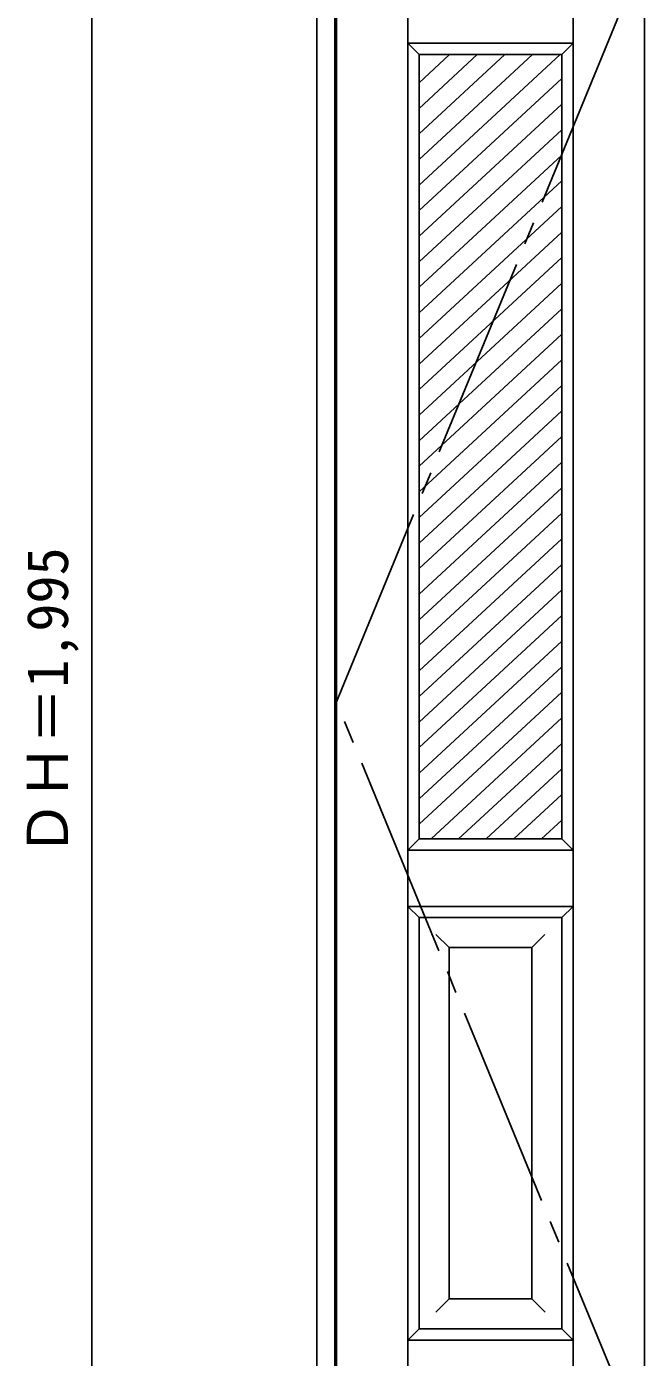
# Model space of a CAD drawing. Units: millimetres, scale not verified. Extents: x -6000 to 5700, y -4307 to 4260.
# Drawn here: x 3750 to 4572, y 1567 to 3340 of the extents above; entities that cross this region are included whole.
import ezdxf
from ezdxf.enums import TextEntityAlignment as Align

# ---------------------------------------------------------------- set-up
doc = ezdxf.new("R2010")
doc.units = ezdxf.units.MM
doc.header["$LTSCALE"] = 30
doc.linetypes.add('CHAIN2', pattern=[12, 9, -1, 1, -1])
doc.linetypes.add('DASHED1', pattern=[1.8, 1.2, -0.6])
for name, color, linetype in [('0-2_扉', 7, 'Continuous'), ('0-4_枠', 3, 'Continuous'), ('0-7', 7, 'CHAIN2'), ('0-B_寸法', 7, 'Continuous'), ('0-C_ハッチ', 4, 'DASHED1')]:
    doc.layers.add(name, color=color, linetype=linetype)
doc.styles.add('ＭＳ ゴシック', font='')
doc.styles.get('ＭＳ ゴシック').set_extended_font_data('MS Gothic')

msp = doc.modelspace()

# ---------------------------------------------------------------- linework, layer by layer
at = {"layer": '0-2_扉'}
for p, q in [((4162.4, 1443), (4162.4, 3438)), ((4257.4, 1443), (4257.4, 3438)), ((4477.4, 1443), (4477.4, 3438)), ((4257.4, 3318), (4272.4, 3303)), ((4477.4, 3318), (4257.4, 3318)), ((4477.4, 3318), (4462.4, 3303)), ((4272.4, 2258), (4272.4, 3303)), ((4462.4, 3303), (4272.4, 3303)), ((4462.21, 3120), (4462.4, 3120)), ((4272.4, 2258), (4257.4, 2243)), ((4272.4, 2258), (4462.4, 2258)), ((4477.4, 2086.7), (4477.4, 2260)), ((4477.4, 2086.7), (4477.4, 2260)), ((4272.4, 2153), (4257.4, 2168)), ((4477.4, 2168), (4257.4, 2168)), ((4477.4, 2168), (4462.4, 2153)), ((4462.4, 2153), (4272.4, 2153)), ((4272.4, 1605), (4272.4, 2153)), ((4462.4, 1605), (4462.4, 2153)), ((4312.4, 2113), (4294.72, 2130.68)), ((4422.36, 2113), (4440.04, 2130.68)), ((4312.4, 2113), (4422.4, 2113)), ((4422.4, 1645), (4422.4, 2113)), ((4312.4, 1645), (4294.72, 1627.32)), ((4422.4, 1645), (4440.08, 1627.32)), ((4272.4, 1605), (4257.4, 1590)), ((4462.4, 1605), (4272.4, 1605))]:
    msp.add_line(p, q, dxfattribs=at)
for points in [[(4572.4, 1443), (4572.4, 3438), (4162.4, 3438)], [(4257.4, 2243), (4477.4, 2243), (4462.4, 2258), (4462.4, 3303)], [(4312.4, 2113), (4312.4, 1645), (4422.4, 1645)], [(4462.4, 1605), (4477.4, 1590), (4257.4, 1590)]]:
    msp.add_lwpolyline(points, dxfattribs=at)
at = {"layer": '0-4_枠'}
for p, q in [((4136.4, 3465), (4136.4, 1418)), ((4160.4, 1418), (4160.4, 3465))]:
    msp.add_line(p, q, dxfattribs=at)
at = {"layer": '0-7'}
msp.add_lwpolyline([(4572.4, 1443), (4162.4, 2440.5), (4572.4, 3438)], dxfattribs=at)
at = {"layer": '0-B_寸法', "color": 4}
msp.add_line((3836.4, 3438), (3836.4, 1443), dxfattribs=at)
at = {"layer": '0-C_ハッチ', "linetype": 'Continuous'}
for p, q in [((4312.98, 3303), (4272.4, 3265.42)), ((4460.17, 3303), (4272.4, 3129.14)), ((4423.37, 3303), (4272.4, 3163.21)), ((4386.58, 3303), (4272.4, 3197.28)), ((4349.78, 3303), (4272.4, 3231.35)), ((4462.4, 3270.99), (4272.4, 3095.07)), ((4462.4, 3236.92), (4272.4, 3061)), ((4462.4, 3202.85), (4272.4, 3026.93)), ((4462.4, 3168.78), (4272.4, 2992.85)), ((4462.4, 3134.71), (4272.4, 2958.78)), ((4462.4, 3100.64), (4272.4, 2924.71)), ((4462.4, 3066.57), (4272.4, 2890.64)), ((4462.4, 3032.5), (4272.4, 2856.57)), ((4462.4, 2998.43), (4272.4, 2822.5)), ((4462.4, 2964.35), (4272.4, 2788.43)), ((4462.4, 2930.28), (4272.4, 2754.36)), ((4462.4, 2896.21), (4272.4, 2720.29)), ((4462.4, 2862.14), (4272.4, 2686.21)), ((4462.4, 2828.07), (4272.4, 2652.14)), ((4462.4, 2794), (4272.4, 2618.07)), ((4462.4, 2759.93), (4272.4, 2584)), ((4462.4, 2725.86), (4272.4, 2549.93)), ((4462.4, 2691.79), (4272.4, 2515.86)), ((4462.4, 2657.71), (4272.4, 2481.79)), ((4462.4, 2623.64), (4272.4, 2447.72)), ((4462.4, 2589.57), (4272.4, 2413.65)), ((4462.4, 2555.5), (4272.4, 2379.58)), ((4462.4, 2521.43), (4272.4, 2345.5)), ((4462.4, 2487.36), (4272.4, 2311.43)), ((4462.4, 2453.29), (4272.4, 2277.36)), ((4462.4, 2419.22), (4288.29, 2258)), ((4462.4, 2385.15), (4325.08, 2258)), ((4462.4, 2351.08), (4361.88, 2258)), ((4462.4, 2317), (4398.68, 2258)), ((4462.4, 2282.93), (4435.47, 2258))]:
    msp.add_line(p, q, dxfattribs=at)

# ---------------------------------------------------------------- texts
at = {"layer": '0-B_寸法', "style": 'ＭＳ ゴシック'}
msp.add_text('ＤＨ＝1,995', height=54.99, rotation=90, dxfattribs=at).set_placement((3821.4, 2234.25), align=Align.BOTTOM_LEFT)

doc.saveas('drawing.dxf')
